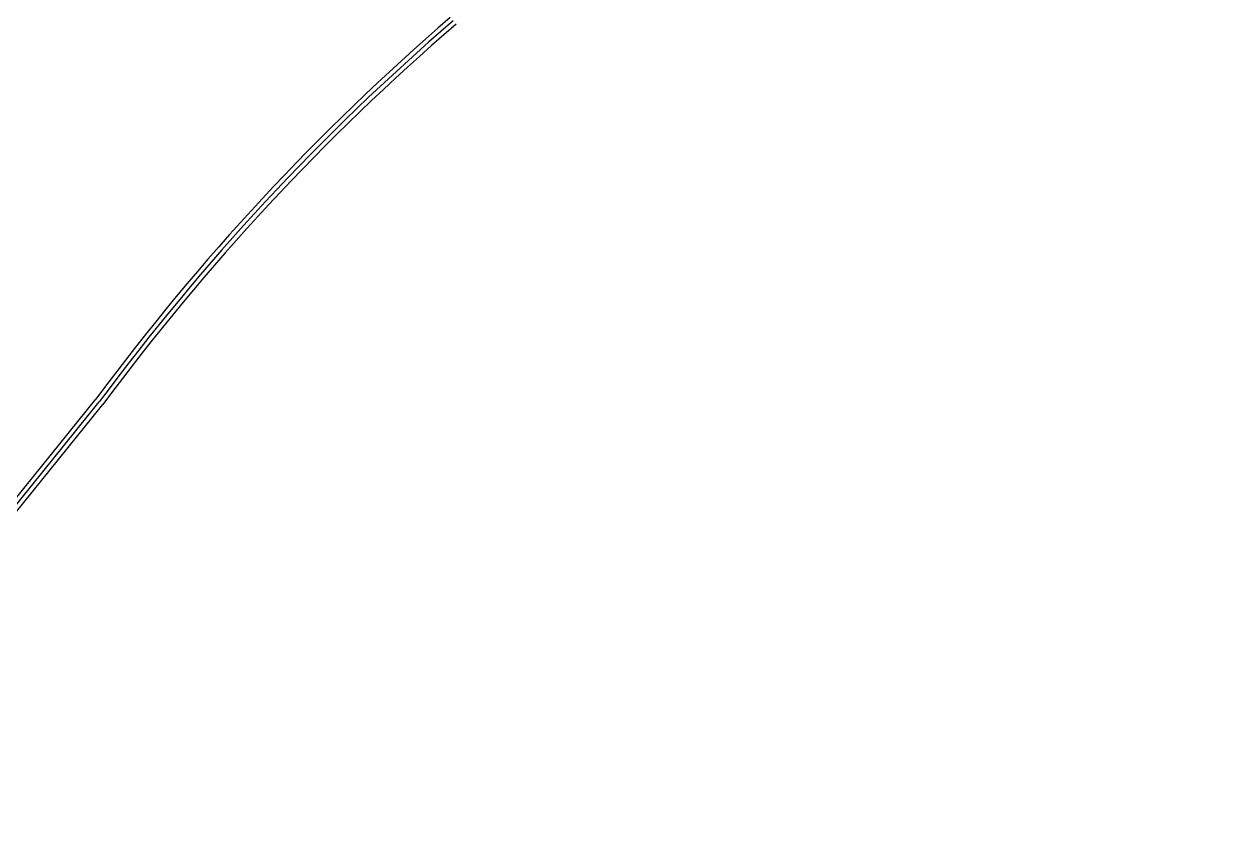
# Model space of a CAD drawing. Header units: millimetres. Extents: x 832728086 to 834530684, y 817551485 to 818349469.
# Drawn here: x 833221139 to 833268929, y 817765065 to 817797289 of the extents above; entities that cross this region are included whole.
import ezdxf

# ---------------------------------------------------------------- set-up
doc = ezdxf.new("R2010")
doc.units = ezdxf.units.MM
doc.header["$LTSCALE"] = 100
doc.layers.add('000-Tactile-l', color=8, linetype='Continuous')

# ---------------------------------------------------------------- blocks, each defined once
blk = doc.blocks.new('tactile')
at = {"layer": '000-Tactile-l', "ltscale": 5e-05}
for p, q in [((834348.104, 817809.052), (834369.961, 817836.109)), ((834348.241, 817808.943), (834370.1, 817836.002)), ((834348.379, 817808.835), (834370.238, 817835.895))]:
    blk.add_line(p, q, dxfattribs=at)
for radius, end in [(92.694, 143.51371), (92.519, 143.51602), (92.344, 143.51834)]:
    blk.add_arc((834444.487, 817780.991), radius, 130.75223, end, dxfattribs=at)

msp = doc.modelspace()

# ---------------------------------------------------------------- linework, layer by layer
at = {"ltscale": 5}
msp.add_circle((833186042.1669, 817950476.993), 398992.1588, dxfattribs=at)

# ---------------------------------------------------------------- block references
at = {"layer": '000-Tactile-l', "xscale": 1000, "yscale": 1000, "zscale": 1000}
msp.add_blockref('tactile', (-1145990.4835, -53655.9264), dxfattribs=at)

doc.saveas('drawing.dxf')
